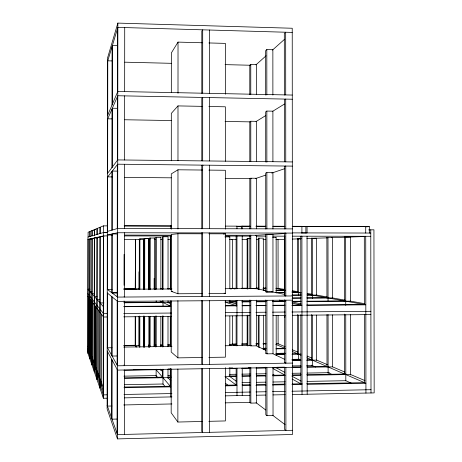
<?xml version="1.0" encoding="UTF-8"?>
<svg xmlns="http://www.w3.org/2000/svg" width="462" height="462" viewBox="0 0 462 462"><rect width="100%" height="100%" fill="white"/><g stroke="black" fill="none" stroke-linecap="round" stroke-linejoin="round"><path stroke-width="0.69" d="M87.953 353.338L88.098 239.374L90.512 239.403M88.098 237L88.103 232.259L89.882 231.514L89.876 236.486M88.762 350.808L88.814 297.378M89.726 358.483L89.876 238.975L91.874 238.975M89.859 358.87L90.009 238.946L92.019 238.946M90.009 236.446L90.015 231.456L91.99 230.63L93.399 230.636M90.806 300.04L90.737 356.283L90.823 300.063M91.828 364.582L91.984 238.502M91.984 235.88L91.99 230.63M91.978 365.009L92.129 238.467L94.248 238.473M92.134 235.834L92.14 230.567L94.346 229.649L95.622 229.649M92.978 362.479L93.029 303.003M94.179 371.384L94.335 237.976M94.34 235.198L94.346 229.649M94.34 371.87L94.502 237.936L97.522 237.976M94.508 235.152L94.514 229.579L96.991 228.54L96.98 234.436M95.438 369.3L95.513 306.318M95.461 369.363L95.536 306.346M96.812 379.031L96.98 237.381L99.884 237.341M97.003 379.573L97.164 237.341M97.17 234.378L97.176 228.459L99.977 227.287L99.971 233.57M98.267 377.125L98.319 310.054M99.798 387.687L99.971 236.711M100.011 388.305L100.185 236.665L103.985 236.665M100.185 233.506L100.19 227.2L103.39 225.86L107.438 225.872M101.449 385.937L101.501 314.304M103.199 397.557L103.378 235.943M103.39 225.86L103.384 232.582L107.432 232.594M107.773 398.18L103.448 398.267L103.627 232.513L107.23 232.519M107.467 351.438L107.409 406.098L111.954 406.006M107.53 293.185L107.473 347.794L112.012 347.736M107.594 231.37L107.652 176.877L112.185 176.923M107.658 173.25L107.715 118.815L112.249 118.896M107.715 115.188L107.773 60.817L112.306 60.932M111.689 418.237L111.752 359.384M111.752 355.463L111.816 296.673M111.879 234.038L111.816 292.758L117.4 292.723M111.879 230.128L111.943 171.477M111.948 167.573L112.006 108.986M112.012 105.088L112.07 46.57M112.081 359.996L112.018 419.173L116.938 419.063M112.145 296.945L112.087 356.052L117.7 355.971M112.214 230.03L112.272 171.061L117.879 171.119M112.278 167.134L112.335 108.229L117.238 108.316M112.341 104.302L112.405 45.467L117.302 45.599M117.071 433.483L117.129 369.363M117.134 365.096L117.198 301.057M117.204 296.789L117.261 232.831M117.267 228.569L117.331 164.697M117.336 160.441L117.394 96.645M117.4 92.394L117.464 28.679M117.458 438.9L117.862 23.1L292.232 28.251L292.492 434.494L117.458 438.9L107.12 408.928L107.496 58.154L117.862 23.1M124.047 285.256L124.076 254.383M124.347 434.43L124.405 369.981M124.526 232.756L124.469 297.037L124.035 296.743M124.532 228.476L124.59 164.276M124.596 159.996L124.653 95.877M124.659 91.609L124.717 27.57M135.187 345.149L135.21 316.383M135.233 289.062L135.545 239.426L135.505 289.2M135.458 346.945L135.487 316.614M138.946 345.097L138.97 316.354M138.993 289.045L139.004 271.795M139.235 346.142L139.258 316.58M139.281 289.177L139.316 239.426L139.033 239.455M139.524 346.968L139.547 316.025M139.564 289.403L139.605 239.027L143.873 239.004L143.838 289.524M139.824 347.378L139.847 316.516M139.87 289.241L139.911 238.998M143.474 346.916L143.497 315.991M143.52 289.379L143.555 239.033L143.873 239.004M143.792 347.257L143.815 316.227M144.329 347.222L144.352 316.279M144.375 289.657L144.41 238.565L148.926 238.536L148.891 289.784M144.67 346.962L144.693 316.089M144.71 289.518L144.75 238.531M148.539 289.634L148.573 238.571L148.926 238.536M148.851 347.534L148.874 316.493M149.694 347.453L149.717 316.499M149.734 289.148L149.769 238.046L150.15 238.005L150.115 289.749M150.075 346.523L150.098 316.343M154.1 346.673L154.117 316.458M154.135 289.125L154.141 278.332M154.499 346.465L154.516 316.303M154.533 289.726L154.562 238.011L149.769 238.046M155.717 347.02L155.734 316.025M155.752 289.356L155.786 237.462L156.214 237.416L156.179 289.264M156.127 376.391L156.133 369.19M156.144 346.87L156.162 315.904M156.173 302.385L156.173 300.785M160.816 370.553L160.822 369.115M160.834 346.806L160.851 316.586M160.868 289.235L160.897 237.422L155.786 237.462M162.503 377.893L162.508 369.253M162.52 346.939L162.537 315.985M162.549 303.026L162.549 300.866M162.555 289.351L162.584 236.798L163.069 236.752L168.053 236.758L168.029 289.252M162.988 384.263L162.994 369.15M163.005 346.847L163.022 315.904M163.028 306.67L163.034 300.791M163.04 289.281L163.069 236.752M167.983 378.418L167.989 369.069M168.001 346.777L168.012 316.58M168.024 302.916L168.024 300.756M170.259 386.856L170.27 368.815M170.276 346.448L170.293 316.141M170.299 300.987L170.299 306.04L123.747 306.433M170.305 289.443L170.334 236.047L170.888 235.995L170.859 289.397M170.807 396.933L170.825 368.786M170.836 346.413L170.853 300.947M170.888 228.626L170.894 225.953L124.157 225.82M171.2 368.809L171.177 412.803L177.864 422.037L202.35 421.471M171.229 300.877L171.206 352.027L177.893 357.865L202.362 357.507M202.373 293.613L177.922 293.763L171.235 291.32L171.263 234.471L177.945 233.737L202.385 233.784M171.263 229.244L171.292 173.897L177.974 169.785L202.396 170.039M171.298 160.776L171.321 113.386L177.997 105.908L202.408 106.364M171.327 92.394L171.35 52.945L178.026 42.106L202.42 42.77M177.864 422.037L177.887 369.034M177.893 357.865L177.916 300.629M177.922 293.763L177.945 233.737M177.945 229.025L177.974 169.785M177.974 160.741L177.997 105.908M178.003 93.272L178.026 42.106M201.75 368.728L201.738 431.416L202.627 432.501L202.639 368.722M201.79 165.615L201.778 228.782L202.668 228.673L202.679 165.13L201.79 165.615L203.124 165.633M201.79 160.689L201.802 98.319L202.691 97.436L202.679 160.897M201.802 93.399L201.813 31.104L202.703 29.828L202.691 93.209M209.361 432.334L209.367 368.612M209.367 364.368L209.373 300.727M209.378 296.488L209.384 232.923M209.384 228.69L209.39 165.205M209.39 160.978L209.402 97.569M209.402 93.347L209.407 30.024M107.49 61.758L117.856 27.368L292.232 32.421M107.432 115.858L117.793 91.464L292.273 95.051M107.432 119.467L117.793 95.744L292.279 99.226M107.375 173.625L117.729 159.916L292.319 161.931M107.369 177.235L117.723 164.201L292.319 166.112M256.393 94.722L256.381 64.466L250.774 64.328L249.786 65.234L249.792 94.646M272.886 95.091L272.863 49.734L266.817 49.573L265.667 50.629L265.685 95.062M255.902 64.894L266.054 55.821M272.464 50.087L284.222 39.582M256.41 161.717L256.398 121.333L250.785 121.24L249.803 121.864L249.809 161.359M272.915 161.625L272.892 111.169L266.845 111.059L265.696 111.787L265.714 162.012M255.988 121.581L265.667 115.621M272.32 111.521L284.413 104.071M256.433 228.834L256.416 178.263L250.802 178.205L249.815 178.551L249.827 228.875M272.95 228.961L272.921 172.678L266.869 172.615L265.719 173.019L265.742 229.042M284.43 228.99L284.39 166.516L285.753 166.043L285.793 228.881M255.405 178.603L265.656 175.133M271.737 173.077L284.8 168.659M103.627 232.513L87.976 237.035L87.832 352.991L103.448 398.267M107.311 231.45L117.66 228.459L292.359 228.898M87.976 239.397L103.627 235.891L107.692 235.897M107.305 235.066L117.66 232.744L292.365 233.085M170.339 226.051L170.894 225.953M237.947 226.634L242.209 226.155L250.121 226.178M154.169 238.051L154.562 238.011M160.447 237.468L160.897 237.422M298.619 226.605L301.905 226.328L301.905 232.906M303.8 226.611L365.719 226.507L365.725 233.033M223.279 233.991L225.387 233.824L225.387 293.474L208.847 293.572M364.293 226.605L365.719 226.507M365.823 226.848L369.329 226.617L369.34 233.108M265.742 234.315L272.95 234.251L272.978 292.048L266.915 292.082L265.765 291.845L265.742 234.315L271.766 234.326M229.065 236.896L229.833 236.85L229.833 288.692M255.417 235.308L266.077 234.667M269.629 234.453L285.972 233.472M301.403 232.975L307.057 232.917L307.051 226.34M368.624 229.903L373.937 229.793L374.168 392.908L292.394 394.525M247.141 288.952L247.13 238.687L249.867 238.658M263.352 290.679L263.328 238.149L258.252 238.178L258.27 289.385M231.797 239.553L232.38 239.53L232.386 288.583M275.242 237.618L276.143 237.578L276.172 292.995M297.493 292.868L297.453 238.744L301.005 238.715M311.382 295.131L311.336 238.248L312.318 238.213L312.37 298.481M326.94 298.106L326.882 237.687L327.985 237.647L328.049 301.582M344.479 301.126L344.404 237.058L345.651 237.012L345.732 305.353M277.333 239.605L284.523 239.351M292.429 239.068L301.057 238.767M306.808 238.559L327.656 237.826M331.248 237.699L365.038 236.504M292.492 430.289L117.464 434.598L107.126 405.301M208.83 421.321L225.392 420.94L225.392 367.637M265.794 367.209L265.812 414.778L266.967 415.679L273.036 415.54L273.013 367.631M124.359 397.851L171.956 396.91M225.323 395.853L249.844 395.368M256.335 395.241L265.714 395.056M272.921 394.912L285.181 394.669M123.689 404.955L171.933 403.955M225.225 402.852L250.427 402.333M249.861 367.723L249.873 402.344L250.86 403.112L256.485 402.997L256.474 367.267M124.388 384.702L162.988 384.003L164.807 386.226M242.048 382.576L249.954 382.432M256.416 382.317L265.754 382.149M272.932 382.016L285.146 381.797M307.161 381.398L345.813 380.7L351.617 383.327M124.388 387.052L170.259 386.209M225.323 385.198L236.134 385.002M242.071 384.892L249.959 384.748M256.416 384.632L265.737 384.459M272.909 384.326L285.094 384.101M292.267 383.974L302.154 383.789M306.716 383.708L364.501 382.646M124.012 387.722L170.813 386.861L156.127 369.721M225.537 385.851L236.989 385.637L225.491 377.079M242.238 385.545L250.161 385.395M255.919 385.291L266.002 385.106M272.488 384.985L284.731 384.759M291.932 384.627L302.021 384.442L292.117 379.031M307.172 384.344L365.927 383.258L306.878 357.784M107.057 394.808L103.448 394.877L87.838 350.623M124.007 394.479L171.956 393.555M225.323 392.521L250.161 392.042M255.925 391.926L266.008 391.736M272.488 391.609L285.181 391.366M291.938 391.233L370.998 389.703M133.622 369.577L140.032 369.473M168.295 369.017L170.461 368.982M229.065 368.041L232.663 367.983M248.481 367.729L249.919 367.706M276.738 367.273L284.638 367.146M292.538 367.019L301.155 366.88M306.901 366.788L327.004 366.464M292.452 367.273L117.521 370.097L107.184 350.912M123.943 370.241L162.959 369.612M167.954 369.531L170.807 369.484M229.637 368.532L236.047 368.428M241.747 368.335L250.294 368.202M255.988 368.11L265.962 367.948M272.955 367.833L284.858 367.642M292.065 367.527L300.716 367.388M307.207 367.278L332.588 366.868L344.796 372.049M123.943 376.155L156.127 375.606L157.946 377.835M167.954 375.41L170.807 375.358M229.637 374.364L236.047 374.255M241.747 374.156L250.294 374.012M255.994 373.92L265.962 373.746M292.071 373.308L300.722 373.163M307.207 373.053L329.394 372.672M124.318 377.818L162.503 377.159M168.197 377.061L171.067 377.015M229.071 376.022L236.221 375.901M241.944 375.802L250.525 375.652M256.248 375.554L265.546 375.392M272.695 375.271L284.858 375.063L272.915 368.543M292.521 374.93L301.074 374.786M306.774 374.688L345.911 374.018M124.394 378.395L170.865 377.593M224.93 376.663L236.301 376.466M242.048 376.368L249.948 376.23M256.416 376.12L265.748 375.958M272.932 375.837L285.141 375.623M292.123 375.502L300.71 375.358M307.155 375.248L350.56 374.497L364.963 380.607M208.836 357.409L225.392 357.166L225.387 300.329M291.978 359.361L299.757 359.245M292.036 360.042L300.658 359.91M307.126 359.811L312.843 359.725M292.227 360.481L300.877 360.348M306.653 360.262L316.655 360.106L327.604 364.755M284.471 299.878L284.505 362.508L285.811 362.485M292.446 363.074L117.527 365.794L107.19 347.285M292.227 365.921L300.883 365.783M306.653 365.69L312.422 365.598L312.381 315.124M123.77 345.42L135.187 345.276L136.816 347.176M143.249 345.172L144.681 345.154M148.267 345.108L149.7 345.085M153.996 345.033L156.15 345.004M160.447 344.952L162.595 344.923M167.614 344.86L170.478 344.819M231.803 344.028L236.07 343.976M241.759 343.901L247.447 343.826M255.983 343.716L258.824 343.682M263.092 343.63L265.933 343.589M124.007 345.743L139.235 345.547L138.946 345.224M148.585 345.426L150.023 345.409M154.331 345.351L155.769 345.333M160.805 345.27L162.959 345.241M167.995 345.178L170.871 345.137M229.319 344.386L236.671 344.288M241.661 344.225L247.366 344.15M255.931 344.04L258.784 344.005M263.063 343.947L265.916 343.913M276.293 343.774L278.112 343.751L285.06 346.702M123.741 347.072L171.962 346.436M225.225 345.743L251.253 345.403M249.844 300.034L249.855 345.42L250.843 345.905L256.468 345.83L256.456 300.15M263.692 348.25L265.939 348.215M263.063 348.591L265.916 348.55M263.386 348.654L265.552 348.625M276.38 348.475L285.042 348.36L275.797 344.369M263.034 349.012L265.887 348.972M275.86 348.839L285.123 348.712M265.765 300L265.789 353.274L267.128 353.257M280.07 353.286L285.042 353.216M265.789 353.274L266.944 353.846L273.007 353.759L272.978 300.184M275.86 353.719L285.123 353.586M276.155 354.054L284.707 353.932M292.544 353.823L298.868 353.73M276.247 354.446L284.829 354.325M291.978 354.221L301.091 354.088M225.317 305.648L236.128 305.561M242.059 305.515L249.942 305.457M256.393 305.405L265.708 305.336M272.869 305.278L285.054 305.186M292.215 305.128L300.814 305.059M306.664 305.018L364.397 304.568M124.087 306.71L170.853 306.346L159.996 300.999M225.537 305.919L236.983 305.832L224.925 302.044L236.296 301.963M242.221 305.792L250.138 305.728M255.896 305.682L265.973 305.607M273.169 305.549L284.684 305.457M291.886 305.405L301.963 305.324L291.955 303.02M307.109 305.284L365.823 304.828L307.276 294.167M107.144 313.606L103.54 313.634L87.907 293.797M123.718 313.461L171.275 313.045M225.323 312.578L250.138 312.364M255.896 312.312L265.973 312.225M272.453 312.168L285.135 312.058M291.886 312L370.894 311.319M107.138 316.984L103.534 317.019L87.907 296.165M123.712 316.834L171.275 316.401M225.323 315.904L249.827 315.685M256.312 315.627L265.679 315.54M272.886 315.471L285.141 315.361M292.348 315.298L370.899 314.582M291.996 295.039L301.328 294.975M307.074 294.941L311.382 294.912M96.997 296.471L94.433 296.488L96.905 299.307M292.186 295.224L300.831 295.166M307.322 295.126L316.597 295.068L327.171 296.962M284.465 295.709L285.828 295.986L285.793 233.073L284.43 233.154L284.465 295.709L285.776 295.697M292.406 295.946L117.596 297.083L107.248 289.339M292.492 297.978L301.103 297.921M306.843 297.886L326.94 297.747M99.815 299.503L97.095 299.52L99.896 302.708M292.024 298.192L300.67 298.134M307.149 298.088L332.519 297.915L345.033 300.161M292.406 300.138L117.591 301.374L107.248 292.954M124.388 302.535L162.549 302.258M168.232 302.217L170.386 302.2M229.065 301.778L236.215 301.726M241.932 301.68L250.508 301.622M256.225 301.576L266.233 301.507M272.667 301.461L284.811 301.374L279.262 300.092M292.51 301.316L301.172 301.253M306.947 301.212L344.473 300.941M103.91 302.928L100.104 302.951L103.303 306.589M123.747 302.783L170.905 302.437M242.036 301.923L249.93 301.865M256.393 301.819L265.719 301.75M272.898 301.698L285.1 301.611M292.076 301.559L300.658 301.495M307.097 301.449L350.473 301.132L364.518 303.649M123.822 288.871L135.233 288.808L136.665 289.518M143.289 288.767L144.721 288.756M148.302 288.738L149.734 288.733M154.031 288.71L156.185 288.698M160.481 288.675L162.63 288.658M167.642 288.635L170.507 288.617M232.507 288.282L236.065 288.259M241.747 288.23L247.436 288.201M255.965 288.155L258.807 288.138M263.069 288.115L265.916 288.097M89.946 289.195L88.034 289.206L89.813 291.227M124.059 289.01L139.281 288.923L138.993 288.79M148.62 288.871L150.058 288.865M154.372 288.842L155.81 288.837M160.84 288.808L162.994 288.796M168.024 288.767L170.9 288.75M229.319 288.432L236.66 288.392M241.655 288.369L247.355 288.334M255.913 288.288L258.766 288.271M263.04 288.248L265.893 288.236M276.264 288.178L284.788 289.368M123.793 289.247L171.991 288.981M225.225 288.692L255.434 288.525L265.898 290.627M112.07 289.524L107.53 289.547L107.588 235.002L112.341 235.071M250.831 288.762L250.814 235.239L249.832 235.297L249.844 288.554L256.45 288.727L256.433 235.245L225.219 235.256M263.363 290.234L265.529 290.223M276.351 290.159L285.008 290.113L275.854 288.444M91.955 291.366L89.946 291.378L91.915 293.624M264.437 290.379L265.864 290.367M275.831 290.309L285.089 290.257M171.235 291.32L172.661 291.314M265.765 291.845L271.795 291.805M117.764 292.972L112.15 293.006L112.208 233.968L117.822 233.974M276.126 292.515L284.673 292.463M292.504 292.411L297.493 292.382M94.184 293.78L92.065 293.792L94.265 296.304M276.212 292.677L284.788 292.625M291.938 292.585L301.045 292.527M292.296 232.888L370.784 233.044M208.853 233.795L225.387 233.824M124.561 235.094L171.298 235.17M124.509 235.92L171.315 235.995M225.323 236.076L250.531 236.117M256.289 236.122L265.65 236.14M272.851 236.151L285.094 236.169M292.296 236.18L370.79 236.301M224.879 236.891L229.833 236.85M344.404 237.058L350.398 237.023L350.479 301.721M272.655 237.618L276.143 237.578M326.882 237.687L332.461 237.653L332.519 298.279M311.336 238.248L316.551 238.219L316.597 295.686M93.388 238.502L94.797 238.502M144.41 238.565L148.573 238.571M247.13 238.687L250.508 238.692M297.453 238.744L300.785 238.75M139.605 239.027L143.555 239.033M124.694 239.437L139.813 239.455M143.416 239.46L144.854 239.46M148.452 239.466L149.896 239.466M154.216 239.472L155.654 239.472M160.695 239.478L162.855 239.478M167.891 239.483L170.773 239.489M229.314 239.524L236.29 239.559M242.053 239.564L247.089 239.57M256.45 239.582L258.61 239.582M262.93 239.587L265.812 239.587M275.889 239.599L278.06 239.576L278.084 288.646M225.537 226.109L236.971 226.143L236.971 228.794M255.873 226.195L265.945 226.224M273.134 226.241L284.644 226.276M292.556 226.299L301.905 226.328M124.532 225.924L171.662 226.057M236.769 226.241L249.919 226.276M256.364 226.299L265.673 226.322M272.834 226.345L285.008 226.38M292.169 226.397L369.329 226.617M208.864 170.103L225.387 170.276L225.387 229.135M124.613 177.396L171.327 177.824M225.219 178.326L251.213 178.563M284.39 166.516L285.701 166.528M124.752 119.756L171.662 120.547M225.075 121.448L250.335 121.87M208.87 106.485L225.387 106.797L225.387 161.284M124.804 62.185L171.691 63.329M225.075 64.628L250.317 65.246M208.882 42.949L225.381 43.393L225.381 94.242M292.411 290.731L297.996 291.736M307.253 293.393L311.428 294.138M291.99 291.383L301.108 293.041M271.477 291.747L284.731 294.404M231.797 288.282L235.037 289.016M292.036 301.882L301.074 303.921M229.354 288.588L231.3 289.039M224.082 293.127L225.387 293.474M229.833 302.009L236.602 304.077M292.29 349.769L297.574 352.009M307.057 356.035L311.688 358.004M292.336 351.507L301.016 355.255M298.417 359.263L300.369 360.146M311.44 365.153L315.592 367.036M328.118 372.695L331.912 374.416M168.024 302.46L170.547 303.649M256.104 345.657L265.835 350.323M272.978 353.742L284.661 359.344M284.505 362.508L285.868 363.178L285.834 300.184M232.392 344.346L234.852 345.663M276.207 367.781L284.771 372.36M291.915 376.183L301.103 381.098M229.308 344.721L231.121 345.709M272.863 374.341L274.659 375.369M229.839 376.576L236.174 381.156M124.03 301.01L124.469 301.328L124.405 365.69L123.972 364.986M256.04 402.656L265.719 409.996M272.557 415.182L285.089 424.676M225.491 383.321L228.292 385.504M160.822 369.646L162.722 371.766M167.983 377.645L170.83 380.821M87.965 346.211L89.738 351.005M89.871 351.368L91.84 356.693M91.99 357.091L94.184 363.04M94.352 363.484L96.824 370.166M97.008 370.674L99.809 378.239M100.023 378.811L103.211 387.445M87.838 348.256L103.176 390.731M370.778 229.781L371.003 392.971M365.939 393.07L365.731 236.296L364.31 236.342L364.397 304.672M364.408 314.738L364.501 383.062M350.491 314.662L350.56 375.052M345.738 314.703L345.813 380.884M344.49 314.079L344.56 374.549M332.536 314.876L332.588 366.834M328.06 314.512L328.118 373.417M326.957 314.645L327.004 367.151M316.614 315.084L316.655 360.343M311.4 314.576L311.434 359.938M307.057 236.203L307.178 394.236M305.884 226.438L305.89 232.981M302.027 394.334L301.911 236.198L300.768 236.249L300.814 305.255M300.82 314.599L300.872 384.32M298.331 238.715L298.371 295.749M298.388 315.032L298.417 359.673M297.505 314.518L297.534 354.21M285.712 94.912L285.678 32.23L284.315 33.483L284.349 95.085M285.753 161.856L285.712 99.093L284.355 99.959L284.39 161.636M285.868 367.382L285.909 430.451L284.54 429.389L284.505 367.406M284.777 236.971L284.811 294.461M284.811 300.208L284.811 301.646M284.823 315.298L284.823 317.458M278.101 315.344L278.112 344.213M276.178 315.303L276.201 355.601M266.817 49.573L266.84 94.964M266.845 111.059L266.863 162.272M266.869 172.615L266.892 228.961M266.892 234.24L266.915 292.082M266.921 300.231L266.944 353.846M266.949 367.729L266.967 415.679M263.357 315.142L263.369 349.682M259.038 238.144L259.055 289.264M259.067 315.182L259.078 347.586M258.275 315.35L258.287 347.083M250.774 64.328L250.779 94.606M250.785 121.24L250.797 161.654M250.802 178.205L250.814 228.823M250.831 300.184L250.843 345.905M250.849 367.359L250.86 403.112M247.834 238.652L247.846 289.102M247.851 315.044L247.857 346.032M247.147 315.523L247.153 345.68M242.209 226.155L242.209 228.805M242.209 236.105L242.221 288.762M242.221 300.3L242.227 345.749M242.232 368.11L242.238 395.518M241.331 226.253L241.331 228.892M236.977 288.79L236.971 236.094L236.117 236.146L236.122 288.837M236.983 300.34L236.989 345.819M236.989 368.191L236.994 395.622M236.122 300.387L236.128 306.162M236.128 315.546L236.128 345.859M236.134 368.231L236.134 385.556M232.386 315.991L232.392 344.848M229.833 300.213L229.833 302.373M229.833 316.06L229.839 345.582M229.839 367.902L229.839 376.542M201.761 300.462L201.75 363.785L202.639 364.472L202.651 300.774L201.761 300.462M201.778 232.998L201.761 296.24L202.651 296.529L202.668 232.912L201.778 232.998"/></g></svg>
